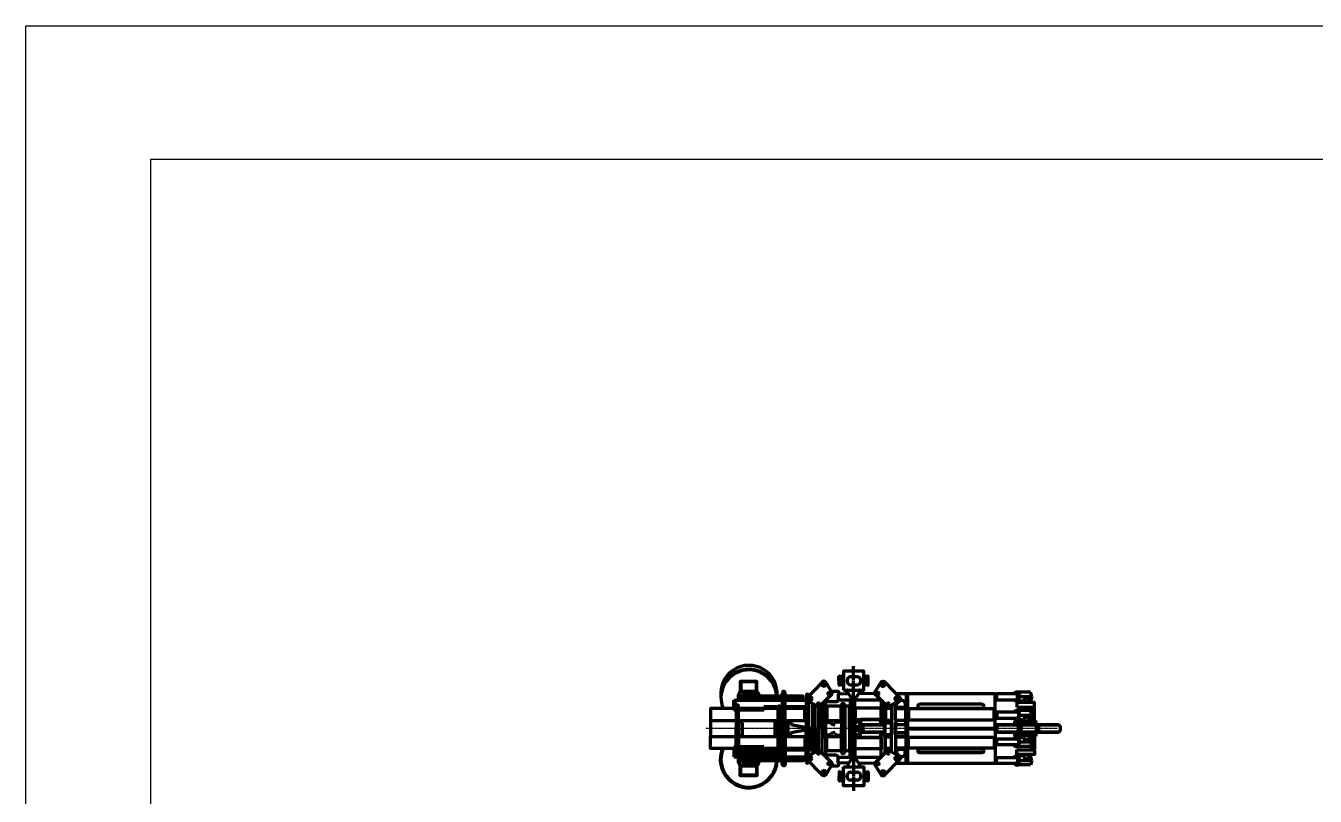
# Model space of a CAD drawing. Header units: millimetres. Extents: x -95389 to 2217635, y -840323 to 355267.
# Drawn here: x -95389 to 334070, y 98570 to 355267 of the extents above; entities that cross this region are included whole.
import ezdxf

# ---------------------------------------------------------------- set-up
doc = ezdxf.new("R2010")
doc.units = ezdxf.units.MM
doc.linetypes.add('CENTER', pattern=[50.8, 31.75, -6.35, 6.35, -6.35])
doc.layers.add('DIMENSION', color=2, linetype='Continuous')
doc.layers.add('MAIN FRAM', color=3, linetype='Continuous', lineweight=106)
doc.layers.add('REFRENCE', color=1, linetype='CENTER', lineweight=30)

# ---------------------------------------------------------------- blocks, each defined once
blk = doc.blocks.new('*U3')
at = {"layer": 'MAIN FRAM'}
blk.add_line((486, 2758), (534, 0), dxfattribs=at)
blk = doc.blocks.new('*U4')
at = {"layer": 'MAIN FRAM', "color": 0, "linetype": 'ByBlock', "lineweight": -2, "transparency": 16777216}
for p in [(140450, 111699), (140522, 111699), (140593, 111699), (140665, 111699), (140736, 111699), (140808, 111699), (140879, 111699), (140951, 111699), (141023, 111699), (141094, 111699), (141166, 111699), (141237, 111699), (141309, 111699), (141380, 111699), (141452, 111699), (141523, 111699), (141595, 111699), (141666, 111699), (141738, 111699), (141809, 111699), (141881, 111699), (141953, 111699), (142024, 111699), (142096, 111699), (142167, 111699), (142239, 111699), (142310, 111699), (142382, 111699), (142453, 111699), (142525, 111699), (142596, 111699), (142668, 111699), (142740, 111699), (142811, 111699), (142883, 111699), (142954, 111699), (143026, 111699), (143097, 111699), (143169, 111699), (143240, 111699), (143312, 111699), (143383, 111699), (143455, 111699), (143527, 111699), (143598, 111699), (143670, 111699), (143741, 111699), (143813, 111699), (143884, 111699), (143956, 111699), (144027, 111699), (144099, 111699), (144170, 111699), (144242, 111699), (144314, 111699), (144385, 111699), (144457, 111699), (144528, 111699), (144600, 111699), (144671, 111699), (144743, 111699), (144814, 111699), (144886, 111699), (144957, 111699), (145029, 111699), (145100, 111699), (145172, 111699), (145244, 111699), (145315, 111699), (145387, 111699), (145458, 111699), (145530, 111699), (145601, 111699), (145673, 111699), (145744, 111699), (145816, 111699), (145887, 111699), (145959, 111699), (146031, 111699), (146102, 111699), (146174, 111699), (146245, 111699), (146317, 111699), (146388, 111699), (146460, 111699), (146531, 111699), (146603, 111699), (146674, 111699), (146746, 111699), (146818, 111699), (146889, 111699), (146961, 111699), (147032, 111699), (147104, 111699), (147175, 111699), (147247, 111699), (147318, 111699), (147390, 111699), (147461, 111699), (147533, 111699), (147605, 111699), (147676, 111699), (147748, 111699), (147819, 111699), (147891, 111699), (147962, 111699), (148034, 111699), (148105, 111699), (148177, 111699), (148248, 111699), (148320, 111699), (148391, 111699), (148463, 111699), (148535, 111699), (148606, 111699), (148678, 111699), (148749, 111699), (148821, 111699), (148892, 111699), (148964, 111699), (149035, 111699), (149107, 111699), (149178, 111699), (149250, 111699), (149322, 111699), (149393, 111699), (149465, 111699), (149536, 111699), (149608, 111699), (149679, 111699), (149751, 111699), (149822, 111699), (149894, 111699), (149965, 111699), (150037, 111699), (150109, 111699), (150180, 111699), (150252, 111699), (150323, 111699), (150395, 111699), (150466, 111699), (150538, 111699), (150609, 111699), (150681, 111699), (150752, 111699), (150824, 111699), (150896, 111699), (150967, 111699), (151039, 111699), (151110, 111699), (151182, 111699), (151253, 111699), (151325, 111699), (151396, 111699), (151468, 111699), (151539, 111699), (151611, 111699), (151682, 111699), (151754, 111699), (151826, 111699), (151897, 111699), (151969, 111699), (152040, 111699), (152112, 111699), (152183, 111699), (152255, 111699), (152326, 111699), (152398, 111699), (152469, 111699), (152541, 111699), (152613, 111699), (152684, 111699), (152756, 111699), (152827, 111699), (152899, 111699), (152970, 111699), (153042, 111699), (153113, 111699), (153185, 111699), (153256, 111699), (153328, 111699), (153400, 111699), (153471, 111699), (153543, 111699), (153614, 111699), (153686, 111699), (153757, 111699), (153829, 111699), (153900, 111699), (153972, 111699), (154043, 111699), (154115, 111699), (154187, 111699), (154258, 111699), (154330, 111699), (154401, 111699), (154473, 111699), (154544, 111699), (154616, 111699), (154687, 111699), (154759, 111699), (154830, 111699), (154902, 111699), (154973, 111699), (155045, 111699), (155117, 111699), (155188, 111699), (155260, 111699), (155331, 111699), (155403, 111699), (155474, 111699), (155546, 111699), (155617, 111699), (155689, 111699), (155760, 111699), (155832, 111699), (155904, 111699), (155975, 111699), (156047, 111699), (156118, 111699), (156190, 111699), (156261, 111699), (156333, 111699), (156404, 111699), (156476, 111699)]:
    blk.add_blockref('*U3', p, dxfattribs=at)

msp = doc.modelspace()

# ---------------------------------------------------------------- linework, layer by layer
at = {"layer": 'DIMENSION'}
for points in [[(-95388.93, 355266.945), (2217635.081, 355266.945), (2217635.081, -840323.327), (-95388.93, -840323.327)], [(-53781.675, 310856.767), (2198722.825, 310856.767), (2198722.825, -798921.252), (-53781.675, -798921.252)]]:
    msp.add_lwpolyline(points, close=True, dxfattribs=at)
at = {"layer": 'MAIN FRAM'}
for p, q in [((180332.696, 137162.386), (180332.696, 141870.769)), ((175461.977, 135675.439), (175444.271, 138408.986)), ((175671.976, 138541.305), (176125.013, 138279.219)), ((184993.416, 138541.305), (184540.379, 138279.219)), ((185203.415, 135675.439), (185221.122, 138408.986)), ((176125.577, 135802.619), (175681.405, 135549)), ((179936.515, 130747.775), (178186.733, 133435.029)), ((180332.696, 129843.699), (180332.696, 136894.214)), ((180728.877, 130747.775), (182478.659, 133435.029)), ((184539.815, 135802.619), (184983.987, 135549)), ((235107.617, 133278.94), (235654.615, 131747.946)), ((239227.113, 133278.94), (235107.617, 133278.94)), ((239715.237, 131747.946), (239227.113, 133278.94)), ((140450.172, 128015.47), (140450.172, 130552.434)), ((140450.172, 130552.434), (156535.475, 130552.434)), ((140936.229, 127794.873), (140983.925, 130552.434)), ((157522.959, 130552.434), (164566.595, 130552.434)), ((164566.595, 130552.434), (164566.595, 128369.801)), ((167084.877, 128956.267), (167576.02, 128443.513)), ((178689.349, 132663.129), (175177.513, 132612.575)), ((175177.513, 132612.575), (175177.513, 130721.452)), ((175177.513, 130721.452), (175177.513, 130721.452)), ((175177.513, 130721.452), (175661.402, 130721.452)), ((175661.402, 130721.452), (179936.515, 130716.715)), ((179936.515, 120884.901), (179936.515, 130747.775)), ((180728.877, 120884.901), (180728.877, 130747.775)), ((180728.877, 130715.837), (189349.163, 130706.287)), ((187382.483, 132788.271), (182007.143, 132710.891)), ((198319.408, 132724.372), (194410.225, 132724.372)), ((194891.768, 129669.316), (195832.961, 130303.425)), ((197462.706, 129433.609), (197460.119, 128433.431)), ((235107.617, 130302.11), (235654.615, 131747.946)), ((235107.617, 130216.952), (235107.617, 130302.11)), ((236926.319, 130216.952), (235107.617, 130216.952)), ((235654.615, 131747.946), (239715.237, 131747.946)), ((235654.615, 131747.946), (239715.237, 131747.946)), ((239227.113, 130216.952), (238899.624, 130216.952)), ((239715.237, 131747.946), (239227.113, 130216.952)), ((140418.075, 127253.732), (140450.172, 128015.47)), ((150393.3, 127253.732), (140418.075, 127253.732)), ((156535.475, 128369.801), (150393.3, 128369.801)), ((150393.3, 128369.801), (150393.3, 127253.732)), ((164566.595, 128369.801), (157522.959, 128369.801)), ((166562.898, 128443.513), (166562.898, 128746.609)), ((197228.493, 128194.973), (195386.547, 128136.659)), ((235107.617, 127130.84), (235654.615, 125599.847)), ((239227.113, 127130.84), (235107.617, 127130.84)), ((235107.617, 124154.01), (235654.615, 125599.847)), ((235654.615, 125599.847), (239715.237, 125599.847)), ((235654.615, 125599.847), (239715.237, 125599.847)), ((239715.237, 125599.847), (239227.113, 127130.84)), ((239715.237, 125599.847), (239227.113, 124068.853)), ((239548.593, 127427.228), (239548.593, 126361.309)), ((239798.479, 125338.76), (239559.018, 124165.6)), ((240556.872, 124141.861), (240571.485, 127923.684)), ((159390.597, 123809.501), (159399.445, 122501.006)), ((159399.445, 122501.006), (166224.771, 121278.694)), ((159399.445, 119750.366), (166224.771, 120972.678)), ((166224.771, 121278.694), (166387.248, 121125.686)), ((166224.771, 120972.678), (166387.248, 121125.686)), ((170984.528, 123259.33), (172361.413, 123193.814)), ((172361.413, 123193.814), (173296.418, 122504.97)), ((173296.418, 122504.97), (174072.948, 122504.97)), ((173954.092, 123106.719), (174247.271, 123336.333)), ((174072.948, 122504.97), (173954.092, 123106.719)), ((174247.271, 123336.333), (176283.538, 123336.333)), ((179936.515, 121366.471), (179936.515, 111503.597)), ((181891.089, 123345.522), (180728.877, 123345.522)), ((180728.877, 123345.522), (180728.877, 121773.142)), ((180728.877, 121773.142), (182443.967, 121773.142)), ((180728.877, 121366.471), (180728.877, 111503.597)), ((180728.877, 121366.471), (182443.967, 121366.471)), ((180728.877, 120884.901), (182443.967, 120884.901)), ((180728.877, 118905.851), (180728.877, 120478.23)), ((180728.877, 120478.23), (182443.967, 120478.23)), ((182443.967, 122623.077), (181891.089, 123345.522)), ((182443.967, 121730.645), (182443.967, 122623.077)), ((182443.967, 120884.901), (182443.967, 121730.645)), ((182443.967, 121366.471), (182443.967, 120520.727)), ((182443.967, 120520.727), (182443.967, 119628.295)), ((235107.617, 124068.853), (235107.617, 124154.01)), ((236926.319, 124068.853), (235107.617, 124068.853)), ((239227.113, 124068.853), (238899.624, 124068.853)), ((159390.597, 118441.871), (159399.445, 119750.366)), ((170984.528, 118992.042), (172361.413, 119057.558)), ((172361.413, 119057.558), (173296.418, 119746.402)), ((173296.418, 119746.402), (174072.948, 119746.402)), ((174072.948, 119746.402), (173954.092, 119144.653)), ((173954.092, 119144.653), (174247.271, 118915.039)), ((174247.271, 118915.039), (176283.538, 118915.039)), ((181891.089, 118905.851), (180728.877, 118905.851)), ((182443.967, 119628.295), (181891.089, 118905.851)), ((235107.617, 118182.519), (235107.617, 118097.362)), ((236926.319, 118182.519), (235107.617, 118182.519)), ((235107.617, 118097.362), (235654.615, 116651.525)), ((235107.617, 115120.532), (235654.615, 116651.525)), ((235654.615, 116651.525), (239715.237, 116651.525)), ((235654.615, 116651.525), (239715.237, 116651.525)), ((239227.113, 118182.519), (238899.624, 118182.519)), ((239715.237, 116651.525), (239227.113, 118182.519)), ((239715.237, 116651.525), (239227.113, 115120.532)), ((239798.479, 116912.612), (239559.018, 118085.772)), ((240556.872, 118109.511), (240571.485, 114327.688)), ((150393.3, 114997.64), (140418.075, 114997.64)), ((140418.075, 114997.64), (140450.172, 114235.902)), ((140450.172, 114235.902), (140450.172, 111698.938)), ((140450.172, 111698.938), (156535.475, 111698.938)), ((150393.3, 113881.571), (150393.3, 114997.64)), ((156535.475, 113881.571), (150393.3, 113881.571)), ((164500.538, 113881.571), (157522.959, 113881.571)), ((157522.959, 111698.938), (164500.538, 111698.938)), ((166562.898, 113807.859), (166562.898, 113504.763)), ((167084.877, 113295.105), (167576.02, 113807.859)), ((180332.696, 112407.673), (180332.696, 105357.159)), ((194891.768, 112582.056), (195832.961, 111947.947)), ((197228.493, 114056.399), (195386.547, 114114.713)), ((197462.706, 112817.763), (197460.119, 113817.941)), ((239227.113, 115120.532), (235107.617, 115120.532)), ((236926.319, 112034.42), (235107.617, 112034.42)), ((235107.617, 112034.42), (235107.617, 111949.262)), ((235107.617, 111949.262), (235654.615, 110503.426)), ((239227.113, 112034.42), (238899.624, 112034.42)), ((239715.237, 110503.426), (239227.113, 112034.42)), ((239548.593, 114824.144), (239548.593, 115890.063)), ((175177.513, 109638.797), (175177.513, 111529.921)), ((175177.513, 111529.921), (175177.513, 111529.921)), ((175177.513, 111529.921), (175661.402, 111529.921)), ((178689.349, 109588.243), (175177.513, 109638.797)), ((175661.402, 111529.921), (179936.515, 111534.657)), ((179936.515, 111503.597), (178186.733, 108816.343)), ((180728.877, 111535.535), (189349.163, 111545.085)), ((180728.877, 111503.597), (182478.659, 108816.343)), ((187382.483, 109463.101), (182007.143, 109540.481)), ((198319.408, 109527), (194410.225, 109527)), ((235107.617, 108972.433), (235654.615, 110503.426)), ((239227.113, 108972.433), (235107.617, 108972.433)), ((235654.615, 110503.426), (239715.237, 110503.426)), ((235654.615, 110503.426), (239715.237, 110503.426)), ((239715.237, 110503.426), (239227.113, 108972.433)), ((175461.977, 106575.933), (175444.271, 103842.386)), ((175671.976, 103710.067), (176125.013, 103972.153)), ((176125.577, 106448.753), (175681.405, 106702.372)), ((180332.696, 105088.986), (180332.696, 100380.603)), ((184539.815, 106448.753), (184983.987, 106702.372)), ((184993.416, 103710.067), (184540.379, 103972.153)), ((185203.415, 106575.933), (185221.122, 103842.386))]:
    msp.add_line(p, q, dxfattribs=at)
for points in [[(176350.348, 138335.753), (176350.348, 135793.909)], [(176914.801, 135840.055), (176914.801, 138552.995)], [(181518.347, 138348.036), (179245.199, 138348.036)], [(183753.74, 135557.829), (183750.592, 135557.829), (183750.592, 138659.784), (183753.74, 138659.784)], [(183750.592, 135840.055), (183750.592, 138552.995)], [(184315.044, 138335.753), (184315.044, 135793.909)], [(176586.428, 135557.829), (176632.574, 135557.829)], [(178157.702, 137260.539), (178157.702, 136796.06)], [(179245.199, 135708.563), (181518.347, 135708.563)], [(182703.998, 136894.214), (182703.998, 137162.386)], [(184078.964, 135557.829), (184032.818, 135557.829)], [(156535.475, 131904.62), (142832.372, 131904.62)], [(142832.372, 130917.636), (156535.475, 130917.636)], [(146924.867, 132798.156), (145454.542, 132798.156)], [(145454.542, 132034.168), (146924.867, 132034.168)], [(156535.475, 133091.055), (156535.475, 120938.504)], [(157522.959, 120938.504), (157522.959, 133091.055)], [(157522.959, 130917.636), (163384.068, 130917.636), (163384.068, 131904.62), (157522.959, 131904.62)], [(164500.538, 132206.719), (164500.538, 121587.478)], [(165340.164, 131926.042), (165340.164, 132206.719)], [(165340.164, 131417.656), (165340.164, 131446.574)], [(165340.164, 130704.088), (165340.164, 130721.488)], [(165340.164, 121437.114), (165340.164, 130179.995)], [(169783.97, 120791.386), (169783.97, 129281.503)], [(169810.419, 129308.471), (169810.419, 117744.963)], [(170984.528, 117744.963), (170984.528, 130505.63)], [(176283.538, 128947.396), (176283.538, 120815.303)], [(177380.774, 120815.303), (177380.774, 128947.396)], [(189478.967, 130573.934), (189478.967, 122312.481)], [(189478.967, 119938.891), (189478.967, 119170.406), (190730.355, 119170.406), (190730.355, 129297.978)], [(192961.093, 128942.477), (192961.093, 119116.039)], [(194331.506, 130529.601), (194331.506, 130608.072)], [(194331.506, 123890.836), (194331.506, 129703.239)], [(197835.796, 132482.566), (197835.796, 119149.04), (198319.408, 119149.04), (198319.408, 132482.566)], [(198319.408, 132724.372), (198077.602, 132724.372)], [(198319.408, 132482.566), (198319.408, 121227.483), (227486.299, 121227.483), (227486.299, 132724.372), (198319.408, 132724.372)], [(223117.121, 129187.621), (202324.97, 129187.621)], [(156535.475, 127794.873), (132615.565, 127794.873), (132615.565, 123809.501), (156535.475, 123809.501)], [(141203.469, 128736.958), (141203.469, 120681.735)], [(141978.564, 120681.735), (141978.564, 128736.958)], [(157522.959, 123809.501), (164115.809, 123809.501), (164115.809, 127794.873), (157522.959, 127794.873)], [(166562.898, 128443.513), (166562.898, 120972.277)], [(167576.02, 120972.277), (167576.02, 128443.513)], [(168581.938, 128512.869), (168581.938, 120791.386)], [(179009.675, 120780.809), (179009.675, 128529.549), (177433.866, 128529.549), (177433.866, 120780.809)], [(192961.093, 127794.873), (190895.088, 127794.873), (190895.088, 123890.836), (192961.093, 123890.836)], [(194331.506, 123890.836), (197732.35, 123890.836), (197732.35, 127713.538), (194313.718, 127713.538)], [(202324.97, 127930.213), (223117.121, 127930.213)], [(234751.871, 126600.639), (228010.641, 126600.639), (228010.641, 124610.427), (234751.871, 124610.427)], [(141203.469, 113514.414), (141203.469, 121569.637)], [(141978.564, 121569.637), (141978.564, 113514.414)], [(142120.941, 119061.314), (142120.941, 123010.819)], [(143197.16, 123010.819), (143197.16, 119061.314)], [(154168.547, 118953.663), (154168.547, 123100.175)], [(154904.03, 123100.175), (154904.03, 118953.663)], [(156535.475, 109160.317), (156535.475, 121312.868)], [(157522.959, 121312.868), (157522.959, 109160.317)], [(157619.106, 118942.052), (157619.106, 123311.804)], [(158434.861, 123311.804), (158434.861, 118942.052)], [(164500.538, 110044.653), (164500.538, 120663.894)], [(165340.164, 120814.258), (165340.164, 112071.377)], [(166562.898, 113807.859), (166562.898, 121279.096)], [(167576.02, 121279.096), (167576.02, 113807.859)], [(168581.938, 113738.503), (168581.938, 121459.986)], [(169783.97, 121459.986), (169783.97, 112969.869)], [(169810.419, 112942.901), (169810.419, 124506.409)], [(170984.528, 124506.409), (170984.528, 111745.742)], [(176283.538, 113303.976), (176283.538, 121436.069)], [(177380.774, 121436.069), (177380.774, 113303.976)], [(179009.675, 121470.563), (179009.675, 113721.823), (177433.866, 113721.823), (177433.866, 121470.563)], [(189080.538, 124134.838), (182667.703, 124134.838), (182667.703, 122312.481), (189080.538, 122312.481)], [(182667.703, 122312.481), (190271.78, 122312.481)], [(190271.78, 122312.481), (182667.703, 122312.481)], [(189478.967, 122312.481), (189478.967, 123080.966), (190730.355, 123080.966), (190730.355, 112953.394)], [(192961.093, 123787.52), (190712.874, 123787.52), (190712.874, 123064.521), (192961.093, 123064.521)], [(192961.093, 113308.895), (192961.093, 123135.333)], [(194331.506, 123135.333), (194331.506, 112548.133)], [(194331.506, 119116.039), (194331.506, 123135.333)], [(197835.796, 109768.806), (197835.796, 123102.332), (198319.408, 123102.332), (198319.408, 109768.806)], [(198319.408, 109768.806), (198319.408, 121023.889), (227486.299, 121023.889), (227486.299, 109527), (198319.408, 109527)], [(227152.211, 122312.481), (234756.289, 122312.481)], [(234756.289, 122312.481), (227486.299, 122312.481)], [(240721.818, 123616.783), (234317.579, 123616.783)], [(234317.579, 122757.591), (240721.818, 122757.591)], [(235295.25, 122391.886), (240583.11, 122391.886)], [(241152.109, 122312.481), (248756.187, 122312.481)], [(241152.109, 122312.481), (248756.187, 122312.481)], [(241152.109, 122312.481), (248756.187, 122312.481)], [(241152.109, 122312.481), (248756.187, 122312.481)], [(241152.109, 122312.481), (248756.187, 122312.481)], [(241152.109, 122312.481), (248756.187, 122312.481)], [(241152.109, 122312.481), (248756.187, 122312.481)], [(241152.109, 122312.481), (248756.187, 122312.481)], [(241152.109, 122312.481), (248756.187, 122312.481)], [(248756.187, 122312.481), (241152.109, 122312.481)], [(248756.187, 122312.481), (241152.109, 122312.481)], [(248756.187, 122312.481), (241152.109, 122312.481)], [(248756.187, 122312.481), (241152.109, 122312.481)], [(248756.187, 122312.481), (241152.109, 122312.481)], [(248756.187, 122312.481), (241152.109, 122312.481)], [(248756.187, 122312.481), (241152.109, 122312.481)], [(248756.187, 122312.481), (241152.109, 122312.481)], [(248756.187, 122312.481), (241152.109, 122312.481)], [(156535.475, 114456.5), (132615.565, 114456.5), (132615.565, 118441.871), (156535.475, 118441.871)], [(157522.959, 118441.871), (164115.809, 118441.871), (164115.809, 114456.5), (157522.959, 114456.5)], [(190271.78, 119938.891), (182667.703, 119938.891)], [(189080.538, 118116.534), (182667.703, 118116.534), (182667.703, 119938.891), (189080.538, 119938.891)], [(182667.703, 119938.891), (190271.78, 119938.891)], [(189478.967, 111677.438), (189478.967, 119938.891)], [(192961.093, 118463.852), (190712.874, 118463.852), (190712.874, 119186.851), (192961.093, 119186.851)], [(192961.093, 114456.5), (190895.088, 114456.5), (190895.088, 118360.536), (192961.093, 118360.536)], [(194331.506, 118360.536), (197732.35, 118360.536), (197732.35, 114537.834), (194313.718, 114537.834)], [(227152.211, 119938.891), (234756.289, 119938.891)], [(234756.289, 119938.891), (227486.299, 119938.891)], [(234751.871, 115650.733), (228010.641, 115650.733), (228010.641, 117640.946), (234751.871, 117640.946)], [(234317.579, 119493.781), (240721.818, 119493.781)], [(240721.818, 118634.589), (234317.579, 118634.589)], [(240583.11, 119882.59), (235252.813, 119882.59)], [(248756.187, 119938.891), (241152.109, 119938.891)], [(248756.187, 119938.891), (241152.109, 119938.891)], [(248756.187, 119938.891), (241152.109, 119938.891)], [(248756.187, 119938.891), (241152.109, 119938.891)], [(248756.187, 119938.891), (241152.109, 119938.891)], [(248756.187, 119938.891), (241152.109, 119938.891)], [(248756.187, 119938.891), (241152.109, 119938.891)], [(248756.187, 119938.891), (241152.109, 119938.891)], [(248756.187, 119938.891), (241152.109, 119938.891)], [(241152.109, 119938.891), (248756.187, 119938.891)], [(241152.109, 119938.891), (248756.187, 119938.891)], [(241152.109, 119938.891), (248756.187, 119938.891)], [(241152.109, 119938.891), (248756.187, 119938.891)], [(241152.109, 119938.891), (248756.187, 119938.891)], [(241152.109, 119938.891), (248756.187, 119938.891)], [(241152.109, 119938.891), (248756.187, 119938.891)], [(241152.109, 119938.891), (248756.187, 119938.891)], [(241152.109, 119938.891), (248756.187, 119938.891)], [(194331.506, 111721.771), (194331.506, 111643.3)], [(202324.97, 114321.159), (223117.121, 114321.159)], [(223117.121, 113063.751), (202324.97, 113063.751)], [(142832.372, 111333.736), (156535.475, 111333.736)], [(156535.475, 110346.752), (142832.372, 110346.752)], [(145454.542, 110217.204), (146924.867, 110217.204)], [(146924.867, 109453.216), (145454.542, 109453.216)], [(157522.959, 111333.736), (163384.068, 111333.736), (163384.068, 110346.752), (157522.959, 110346.752)], [(165340.164, 111547.284), (165340.164, 111529.885)], [(165340.164, 110833.717), (165340.164, 110804.798)], [(165340.164, 110325.33), (165340.164, 110044.653)], [(198319.408, 109527), (198077.602, 109527)], [(176350.348, 103915.619), (176350.348, 106457.463)], [(176586.428, 106693.543), (176632.574, 106693.543)], [(176914.801, 106411.317), (176914.801, 103698.377)], [(178157.702, 104990.833), (178157.702, 105455.312)], [(179245.199, 106542.809), (181518.347, 106542.809)], [(181518.347, 103903.336), (179245.199, 103903.336)], [(182703.998, 105357.159), (182703.998, 105088.986)], [(183753.74, 106693.543), (183750.592, 106693.543), (183750.592, 103591.588), (183753.74, 103591.588)], [(183750.592, 106411.317), (183750.592, 103698.377)], [(184078.964, 106693.543), (184032.818, 106693.543)], [(184315.044, 103915.619), (184315.044, 106457.463)]]:
    msp.add_lwpolyline(points, dxfattribs=at)
for points in [[(176981.868, 133907.613), (183753.74, 133907.613), (183753.74, 140259.2), (176981.868, 140259.2)], [(142571.579, 133367.087), (148073.801, 133367.087), (148073.801, 136846.263), (142571.579, 136846.263)], [(142761.217, 133585.027), (147964.682, 133585.027), (147964.682, 136687.959), (142761.217, 136687.959)], [(170128.177, 135152.81), (169722.378, 135696.659), (169990.466, 136320.015), (170664.352, 136399.523), (171070.151, 135855.674), (170802.063, 135232.317)], [(190402.306, 135152.81), (190808.105, 135696.659), (190540.017, 136320.015), (189866.131, 136399.523), (189460.332, 135855.674), (189728.42, 135232.317)], [(166480.117, 131161.39), (166234.523, 130534.972), (165569.232, 130434.454), (165149.536, 130960.354), (165395.13, 131586.772), (166060.421, 131687.29)], [(179130.683, 124153.431), (179936.515, 124153.431), (179936.515, 130747.775), (179130.683, 130747.775)], [(194050.366, 131161.39), (194295.96, 130534.972), (194961.251, 130434.454), (195380.948, 130960.354), (195135.353, 131586.772), (194470.063, 131687.29)], [(227959.572, 130734.159), (234905.082, 130734.159), (234905.082, 132724.372), (227959.572, 132724.372)], [(234712.336, 128197.034), (240585.446, 128197.034), (240585.446, 129754.022), (234712.336, 129754.022)], [(155165.158, 128681.099), (155602.623, 128681.099), (155602.623, 114456.5), (155165.158, 114456.5)], [(171360.052, 123809.501), (176162.415, 123809.501), (176162.415, 128608.214), (171360.052, 128608.214)], [(180883.382, 124134.838), (189511.356, 124134.838), (189511.356, 127876.206), (180883.382, 127876.206)], [(198594.365, 123998.053), (227091.383, 123998.053), (227091.383, 127723.324), (198594.365, 127723.324)], [(141978.564, 123663.11), (132615.565, 123663.11), (132615.565, 118441.871), (141978.564, 118441.871)], [(194337.153, 122445.196), (197676.668, 122445.196), (197676.668, 123756.198), (194337.153, 123756.198)], [(171360.052, 118441.871), (176162.415, 118441.871), (176162.415, 113643.159), (171360.052, 113643.159)], [(179130.683, 118097.941), (179936.515, 118097.941), (179936.515, 111503.597), (179130.683, 111503.597)], [(180883.382, 118116.534), (189511.356, 118116.534), (189511.356, 114375.166), (180883.382, 114375.166)], [(194337.153, 119806.176), (197676.668, 119806.176), (197676.668, 118495.175), (194337.153, 118495.175)], [(198594.365, 118253.319), (227091.383, 118253.319), (227091.383, 114528.048), (198594.365, 114528.048)], [(166480.117, 111089.982), (166234.523, 111716.4), (165569.232, 111816.918), (165149.536, 111291.018), (165395.13, 110664.601), (166060.421, 110564.083)], [(194050.366, 111089.982), (194295.96, 111716.4), (194961.251, 111816.918), (195380.948, 111291.018), (195135.353, 110664.601), (194470.063, 110564.083)], [(234712.336, 114054.338), (240585.446, 114054.338), (240585.446, 112497.351), (234712.336, 112497.351)], [(142571.579, 108884.286), (148073.801, 108884.286), (148073.801, 105405.109), (142571.579, 105405.109)], [(142761.217, 108666.345), (147964.682, 108666.345), (147964.682, 105563.413), (142761.217, 105563.413)], [(176981.868, 108343.759), (183753.74, 108343.759), (183753.74, 101992.172), (176981.868, 101992.172)], [(227959.572, 111517.213), (234905.082, 111517.213), (234905.082, 109527), (227959.572, 109527)], [(170128.177, 107098.562), (169722.378, 106554.713), (169990.466, 105931.357), (170664.352, 105851.849), (171070.151, 106395.699), (170802.063, 107019.055)], [(190402.306, 107098.562), (190808.105, 106554.713), (190540.017, 105931.357), (189866.131, 105851.849), (189460.332, 106395.699), (189728.42, 107019.055)]]:
    msp.add_lwpolyline(points, close=True, dxfattribs=at)
for points in [[(165340.164, 130179.995), (168113.199, 128640.591, 0.3128289089), (169268.63, 128756.046), (173043.04, 132604.557, 0.4248233086), (172907.599, 133610.716), (171053.357, 136524.381, 0.6104413532), (169740.586, 136429.325), (164721.101, 131292.509, 0.5265179123), (164892.951, 130424.373), (165340.164, 130179.995)], [(172907.599, 133610.716), (174868.243, 133610.716, -0.73705685), (175177.513, 132612.575), (175177.513, 130721.452, -0.4079082486), (174483.464, 130012.265, -0.0107882068), (170984.528, 130012.265), (171563.889, 131096.366)], [(195190.32, 130179.995), (192417.284, 128640.591, -0.3128289089), (191261.853, 128756.046), (187487.443, 132604.557, -0.4248233086), (187622.885, 133610.716), (189477.127, 136524.381, -0.6104413532), (190789.897, 136429.325), (195809.382, 131292.509, -0.5265179123), (195637.532, 130424.373), (195190.32, 130179.995)], [(239548.593, 126361.309, 0.3371745874), (239715.237, 126142.285, -0.4693742276), (239798.479, 125338.76, 0.7608474077)], [(239548.593, 115890.063, -0.3371745874), (239715.237, 116109.087, 0.4693742276), (239798.479, 116912.612, -0.7608474077)], [(165340.164, 112071.377), (168113.199, 113610.781, -0.3128289089), (169268.63, 113495.326), (173043.04, 109646.816, -0.4248233086), (172907.599, 108640.656), (171053.357, 105726.991, -0.6104413532), (169740.586, 105822.047), (164721.101, 110958.863, -0.5265179123), (164892.951, 111826.999), (165340.164, 112071.377)], [(172907.599, 108640.656), (174868.243, 108640.656, 0.73705685), (175177.513, 109638.797), (175177.513, 111529.921, 0.4079082486), (174483.464, 112239.108, 0.0107882068), (170984.528, 112239.108), (171563.889, 111155.006)], [(195190.32, 112071.377), (192417.284, 113610.781, 0.3128289089), (191261.853, 113495.326), (187487.443, 109646.816, 0.4248233086), (187622.885, 108640.656), (189477.127, 105726.991, 0.6104413532), (190789.897, 105822.047), (195809.382, 110958.863, 0.5265179123), (195637.532, 111826.999), (195190.32, 112071.377)]]:
    msp.add_lwpolyline(points, format="xyb", dxfattribs=at)
for centre, radius in [((170396.265, 135776.166), 581.188), ((172060.854, 132831.015), 324.536), ((188469.629, 132831.015), 324.536), ((190134.219, 135776.166), 581.188), ((144087.139, 132350.047), 381.105), ((147601.217, 132430.854), 380.207), ((165814.826, 131060.872), 593.801), ((168640.047, 129336.508), 304.261), ((191890.436, 129336.508), 304.261), ((194715.657, 131060.872), 593.801), ((165814.826, 111190.5), 593.801), ((168640.047, 112914.864), 304.261), ((191890.436, 112914.864), 304.261), ((194715.657, 111190.5), 593.801), ((144087.139, 109901.325), 381.105), ((147601.217, 109820.518), 380.207), ((172060.854, 109420.357), 324.536), ((188469.629, 109420.357), 324.536), ((170396.265, 106475.206), 581.188), ((190134.219, 106475.206), 581.188)]:
    msp.add_circle(centre, radius, dxfattribs=at)
for centre, radius, start, end in [((145454.542, 132798.156), 9378.664, 354.53295231, 186.49140164), ((145422.908, 131356.835), 9512.62, 3.30121007, 169.06885571), ((145422.908, 131356.835), 9294.716, 3.37869198, 202.53355431), ((175595.997, 138409.969), 151.73, 59.95029278, 180.37112009), ((175899, 137888.536), 451.349, 0, 59.95029278), ((176674.38, 138335.753), 324.031, 42.10058599, 180), ((179245.199, 137260.539), 1087.497, 90, 180), ((181518.347, 137162.386), 1185.651, 0, 90), ((183991.013, 138335.753), 324.031, 0, 137.89941401), ((184766.392, 137888.536), 451.349, 120.04970722, 180), ((185069.395, 138409.969), 151.73, 359.62887991, 120.04970722), ((145422.908, 131356.835), 3582, 142.75131483, 192.97744853), ((145422.908, 131356.835), 3380.156, 143.50720966, 193.76719737), ((145422.908, 131356.835), 3380.156, 143.50720966, 193.76719737), ((145422.908, 131356.835), 3582, 347.02255147, 42.26353057), ((145422.908, 131356.835), 3380.156, 346.23280263, 38.34849735), ((145422.908, 131356.835), 3380.156, 346.23280263, 38.34849735), ((157029.217, 133013.845), 499.742, 351.11228037, 171.11228037), ((175608.667, 135676.389), 146.693, 180.37112009, 299.72612091), ((175904.501, 136189.795), 445.847, 299.72612091, 0), ((176586.428, 135793.909), 236.079, 180, 270), ((176632.574, 135840.055), 282.226, 270, 0), ((178442.952, 133601.864), 305.749, 90, 213.06981272), ((179245.199, 136796.06), 1087.497, 180, 270), ((181518.347, 136894.214), 1185.651, 270, 0), ((182222.44, 133601.864), 305.749, 326.93018728, 90), ((184032.818, 135840.055), 282.226, 180, 270), ((184078.964, 135793.909), 236.079, 270, 0), ((184760.891, 136189.795), 445.847, 180, 240.27387909), ((185056.725, 135676.389), 146.693, 240.27387909, 359.62887991), ((234905.082, 131747.946), 1544.332, 82.46409103, 140.78263555), ((141591.017, 128642.858), 398.808, 13.6477752, 166.3522248), ((142893.68, 131411.128), 497.286, 82.91819885, 262.91819885), ((145787.936, 132416.162), 507.022, 131.1135915, 228.8864085), ((146551.427, 132416.162), 534.207, 314.35127917, 45.64872083), ((164920.351, 132206.719), 419.813, 0, 180), ((166865.993, 128746.609), 303.095, 43.76676896, 180), ((176832.156, 128947.396), 548.618, 0, 180), ((195360.028, 128974.29), 838.051, 123.96933013, 271.81332679), ((196417.16, 129436.313), 1045.549, 359.85183977, 123.96933013), ((198077.602, 132482.566), 241.806, 0, 180), ((202324.97, 128558.917), 628.704, 90, 270), ((223117.121, 128558.917), 628.704, 270, 90), ((234905.082, 131747.946), 1544.332, 221.03018148, 277.53590897), ((234077.908, 131729.265), 1294.007, 309.73477598, 50.26522402), ((237912.971, 130042.657), 1001.929, 10.01810609, 169.98189391), ((197220.924, 128434.049), 239.196, 271.81332679, 359.85183977), ((234858.379, 125761.024), 1392.306, 79.68786442, 142.91210612), ((235048.413, 125766.156), 1698.335, 222.8832899, 271.9977309), ((234264.72, 125605.533), 1107.95, 296.08393003, 63.91606997), ((237912.971, 123894.558), 1001.929, 10.01810609, 169.98189391), ((240439.625, 126893.362), 1038.725, 82.70693653, 149.07183599), ((142659.051, 123010.819), 538.11, 0, 180), ((154536.289, 123100.175), 367.741, 0, 180), ((158026.984, 123311.804), 407.878, 0, 180), ((182411.266, 121125.686), 1214.184, 282.19271929, 77.80728071), ((182411.266, 121125.686), 1214.184, 282.19271929, 77.80728071), ((187943.79, 123223.659), 1456.86, 321.28552985, 38.71447015), ((189086.241, 121125.686), 1677.494, 314.96966133, 45.03033867), ((189086.241, 121125.686), 1677.494, 314.96966133, 45.03033867), ((189086.241, 121125.686), 1677.494, 314.96966133, 45.03033867), ((189086.241, 121125.686), 1677.494, 314.96966133, 45.03033867), ((189086.241, 121125.686), 1677.494, 314.96966134, 45.03033866), ((189086.241, 121125.686), 1677.494, 314.96966134, 45.03033866), ((189086.241, 121125.686), 1677.494, 314.96966134, 45.03033866), ((189086.241, 121125.686), 1677.494, 314.96966134, 45.03033866), ((226895.775, 121125.686), 1214.184, 299.10125306, 77.80728071), ((226895.775, 121125.686), 1214.184, 282.19271929, 60.89874694), ((234317.579, 123187.187), 429.596, 90, 270), ((234688.478, 121463.877), 1108.771, 56.82164415, 130.06136514), ((233570.75, 121125.686), 1677.494, 314.96966133, 45.03033867), ((233570.75, 121125.686), 1677.494, 314.96966133, 45.03033867), ((233570.75, 121125.686), 1677.494, 314.96966133, 45.03033867), ((233570.75, 121125.686), 1677.494, 314.96966133, 45.03033867), ((233570.75, 121125.686), 1677.494, 314.96966134, 45.03033866), ((233570.75, 121125.686), 1677.494, 314.96966134, 45.03033866), ((233570.75, 121125.686), 1677.494, 314.96966134, 45.03033866), ((233570.75, 121125.686), 1677.494, 314.96966134, 45.03033866), ((234978.795, 121142.231), 1289.101, 282.27271782, 75.7894928), ((240060.744, 124271.39), 512.758, 191.90645053, 14.63209128), ((239927.53, 121137.238), 1415.602, 297.58801451, 62.41198549), ((240721.818, 123187.187), 429.596, 270, 90), ((240895.673, 121125.686), 1214.184, 282.19271929, 77.80728071), ((240895.673, 121125.686), 1214.184, 282.19271929, 77.80728071), ((240895.673, 121125.686), 1214.184, 282.19271929, 77.80728071), ((240895.673, 121125.686), 1214.184, 282.19271929, 77.80728071), ((240895.673, 121125.686), 1214.184, 282.19271929, 77.80728071), ((240895.673, 121125.686), 1214.184, 282.19271929, 77.80728071), ((240895.673, 121125.686), 1214.184, 282.19271929, 77.80728071), ((240895.673, 121125.686), 1214.184, 282.19271929, 77.80728071), ((240895.673, 121125.686), 1214.184, 282.19271929, 77.80728071), ((240895.673, 121125.686), 1214.184, 282.19271929, 77.80728071), ((240895.673, 121125.686), 1214.184, 282.19271929, 77.80728071), ((240895.673, 121125.686), 1214.184, 282.19271929, 77.80728071), ((240895.673, 121125.686), 1214.184, 282.19271929, 77.80728071), ((240895.673, 121125.686), 1214.184, 282.19271929, 77.80728071), ((240895.673, 121125.686), 1214.184, 282.19271929, 77.80728071), ((240895.673, 121125.686), 1214.184, 282.19271929, 77.80728071), ((240895.673, 121125.686), 1214.184, 282.19271929, 77.80728071), ((240895.673, 121125.686), 1214.184, 282.19271929, 77.80728071), ((247570.648, 121125.686), 1677.494, 314.96966133, 45.03033867), ((247570.648, 121125.686), 1677.494, 314.96966133, 45.03033867), ((247570.648, 121125.686), 1677.494, 314.96966133, 45.03033867), ((247570.648, 121125.686), 1677.494, 314.96966133, 45.03033867), ((247570.648, 121125.686), 1677.494, 314.96966133, 45.03033867), ((247570.648, 121125.686), 1677.494, 314.96966133, 45.03033867), ((247570.648, 121125.686), 1677.494, 314.96966133, 45.03033867), ((247570.648, 121125.686), 1677.494, 314.96966133, 45.03033867), ((247570.648, 121125.686), 1677.494, 314.96966133, 45.03033867), ((247570.648, 121125.686), 1677.494, 314.96966133, 45.03033867), ((247570.648, 121125.686), 1677.494, 314.96966133, 45.03033867), ((247570.648, 121125.686), 1677.494, 314.96966133, 45.03033867), ((247570.648, 121125.686), 1677.494, 314.96966133, 45.03033867), ((247570.648, 121125.686), 1677.494, 314.96966133, 45.03033867), ((247570.648, 121125.686), 1677.494, 314.96966133, 45.03033867), ((247570.648, 121125.686), 1677.494, 314.96966133, 45.03033867), ((247570.648, 121125.686), 1677.494, 314.96966133, 45.03033867), ((247570.648, 121125.686), 1677.494, 314.96966133, 45.03033867), ((247570.648, 121125.686), 1677.494, 314.96966133, 45.03033867), ((247570.648, 121125.686), 1677.494, 314.96966133, 45.03033867), ((247570.648, 121125.686), 1677.494, 314.96966133, 45.03033867), ((247570.648, 121125.686), 1677.494, 314.96966133, 45.03033867), ((247570.648, 121125.686), 1677.494, 314.96966133, 45.03033867), ((247570.648, 121125.686), 1677.494, 314.96966133, 45.03033867), ((247570.648, 121125.686), 1677.494, 314.96966133, 45.03033867), ((247570.648, 121125.686), 1677.494, 314.96966133, 45.03033867), ((247570.648, 121125.686), 1677.494, 314.96966133, 45.03033867), ((247570.648, 121125.686), 1677.494, 314.96966133, 45.03033867), ((247570.648, 121125.686), 1677.494, 314.96966133, 45.03033867), ((247570.648, 121125.686), 1677.494, 314.96966133, 45.03033867), ((247570.648, 121125.686), 1677.494, 314.96966133, 45.03033867), ((247570.648, 121125.686), 1677.494, 314.96966133, 45.03033867), ((247570.648, 121125.686), 1677.494, 314.96966133, 45.03033867), ((247570.648, 121125.686), 1677.494, 314.96966133, 45.03033867), ((247570.648, 121125.686), 1677.494, 314.96966133, 45.03033867), ((247570.648, 121125.686), 1677.494, 314.96966133, 45.03033867), ((247570.648, 121125.686), 1677.494, 314.96966134, 45.03033866), ((247570.648, 121125.686), 1677.494, 314.96966134, 45.03033866), ((247570.648, 121125.686), 1677.494, 314.96966134, 45.03033866), ((247570.648, 121125.686), 1677.494, 314.96966134, 45.03033866), ((247570.648, 121125.686), 1677.494, 314.96966134, 45.03033866), ((247570.648, 121125.686), 1677.494, 314.96966134, 45.03033866), ((247570.648, 121125.686), 1677.494, 314.96966134, 45.03033866), ((247570.648, 121125.686), 1677.494, 314.96966134, 45.03033866), ((247570.648, 121125.686), 1677.494, 314.96966134, 45.03033866), ((247570.648, 121125.686), 1677.494, 314.96966134, 45.03033866), ((247570.648, 121125.686), 1677.494, 314.96966134, 45.03033866), ((247570.648, 121125.686), 1677.494, 314.96966134, 45.03033866), ((247570.648, 121125.686), 1677.494, 314.96966134, 45.03033866), ((247570.648, 121125.686), 1677.494, 314.96966134, 45.03033866), ((247570.648, 121125.686), 1677.494, 314.96966134, 45.03033866), ((247570.648, 121125.686), 1677.494, 314.96966134, 45.03033866), ((247570.648, 121125.686), 1677.494, 314.96966134, 45.03033866), ((247570.648, 121125.686), 1677.494, 314.96966134, 45.03033866), ((247570.648, 121125.686), 1677.494, 314.96966134, 45.03033866), ((247570.648, 121125.686), 1677.494, 314.96966134, 45.03033866), ((247570.648, 121125.686), 1677.494, 314.96966134, 45.03033866), ((247570.648, 121125.686), 1677.494, 314.96966134, 45.03033866), ((247570.648, 121125.686), 1677.494, 314.96966134, 45.03033866), ((247570.648, 121125.686), 1677.494, 314.96966134, 45.03033866), ((247570.648, 121125.686), 1677.494, 314.96966134, 45.03033866), ((247570.648, 121125.686), 1677.494, 314.96966134, 45.03033866), ((247570.648, 121125.686), 1677.494, 314.96966134, 45.03033866), ((247570.648, 121125.686), 1677.494, 314.96966134, 45.03033866), ((247570.648, 121125.686), 1677.494, 314.96966134, 45.03033866), ((247570.648, 121125.686), 1677.494, 314.96966134, 45.03033866), ((247570.648, 121125.686), 1677.494, 314.96966134, 45.03033866), ((247570.648, 121125.686), 1677.494, 314.96966134, 45.03033866), ((247570.648, 121125.686), 1677.494, 314.96966134, 45.03033866), ((247570.648, 121125.686), 1677.494, 314.96966134, 45.03033866), ((247570.648, 121125.686), 1677.494, 314.96966134, 45.03033866), ((247570.648, 121125.686), 1677.494, 314.96966134, 45.03033866), ((142659.051, 119061.314), 538.11, 180, 0), ((154536.289, 118953.663), 367.741, 180, 0), ((158026.984, 118942.052), 407.878, 180, 0), ((187943.79, 119027.713), 1456.86, 321.28552985, 38.71447015), ((234762.439, 116600.69), 1619.053, 77.69018703, 140.02085549), ((234317.579, 119064.185), 429.596, 90, 270), ((234605.879, 120590.009), 958.627, 222.78268709, 312.44285826), ((234264.72, 116645.839), 1107.95, 296.08393003, 63.91606997), ((237912.971, 118356.814), 1001.929, 190.01810609, 349.98189391), ((240060.744, 117979.982), 512.758, 345.36790872, 168.09354947), ((240721.818, 119064.185), 429.596, 270, 90), ((145422.908, 110894.538), 9512.62, 158.00992598, 356.69878993), ((145422.908, 110894.538), 9294.716, 157.46644569, 356.62130802), ((141591.017, 113608.514), 398.808, 193.6477752, 346.3522248), ((145422.908, 110894.538), 3582, 167.02255147, 217.24868517), ((145422.908, 110894.538), 3380.156, 166.23280263, 216.49279034), ((145422.908, 110894.538), 3380.156, 166.23280263, 216.49279034), ((145422.908, 110894.538), 3380.156, 321.65150265, 13.76719737), ((145422.908, 110894.538), 3380.156, 321.65150265, 13.76719737), ((145422.908, 110894.538), 3582, 317.73646943, 12.97744853), ((145422.908, 110894.538), 9294.716, 2.70837729, 4.96481067), ((145422.908, 110894.538), 9512.62, 2.64629225, 4.85080683), ((166865.993, 113504.763), 303.095, 180, 316.23323104), ((176832.156, 113303.976), 548.618, 180, 0), ((195360.028, 113277.083), 838.051, 88.18667321, 236.03066987), ((196417.16, 112815.059), 1045.549, 236.03066987, 0.14816023), ((197220.924, 113817.323), 239.196, 0.14816023, 88.18667321), ((202324.97, 113692.455), 628.704, 90, 270), ((223117.121, 113692.455), 628.704, 270, 90), ((234813.215, 116800.907), 1705.97, 222.39248657, 279.93738283), ((234908.582, 110491.809), 1555.398, 82.64803241, 138.75691652), ((237912.971, 112208.715), 1001.929, 190.01810609, 349.98189391), ((240439.625, 115358.01), 1038.725, 210.92816401, 277.29306347), ((142893.68, 110840.244), 497.286, 97.08180115, 277.08180115), ((145787.936, 109835.21), 507.022, 131.1135915, 228.8864085), ((146551.427, 109835.21), 534.207, 314.35127917, 45.64872083), ((157029.217, 109237.527), 499.742, 188.88771963, 8.88771963), ((164920.351, 110044.653), 419.813, 180, 0), ((178442.952, 108649.508), 305.749, 146.93018728, 270), ((182222.44, 108649.508), 305.749, 270, 33.06981272), ((198077.602, 109768.806), 241.806, 180, 0), ((234897.083, 110494.214), 1536.276, 219.01938274, 277.87672124), ((234077.908, 110522.107), 1294.007, 309.73477598, 50.26522402), ((175595.997, 103841.403), 151.73, 179.62887991, 300.04970722), ((175608.667, 106574.983), 146.693, 60.27387909, 179.62887991), ((175899, 104362.836), 451.349, 300.04970722, 0), ((175904.501, 106061.577), 445.847, 0, 60.27387909), ((176586.428, 106457.463), 236.079, 90, 180), ((176674.38, 103915.619), 324.031, 180, 317.89941401), ((176632.574, 106411.317), 282.226, 0, 90), ((179245.199, 105455.312), 1087.497, 90, 180), ((179245.199, 104990.833), 1087.497, 180, 270), ((181518.347, 105357.159), 1185.651, 0, 90), ((181518.347, 105088.986), 1185.651, 270, 0), ((184032.818, 106411.317), 282.226, 90, 180), ((183991.013, 103915.619), 324.031, 222.10058599, 0), ((184078.964, 106457.463), 236.079, 0, 90), ((184760.891, 106061.577), 445.847, 119.72612091, 180), ((184766.392, 104362.836), 451.349, 180, 239.95029278), ((185056.725, 106574.983), 146.693, 0.37112009, 119.72612091), ((185069.395, 103841.403), 151.73, 239.95029278, 0.37112009)]:
    msp.add_arc(centre, radius, start, end, dxfattribs=at)
at = {"layer": 'REFRENCE'}
msp.add_line((248277.782, 121125.686), (131230.36, 121125.686), dxfattribs=at)

# ---------------------------------------------------------------- block references
at = {"layer": 'MAIN FRAM'}
msp.add_blockref('*U4', (0, 0), dxfattribs=at)

doc.saveas('drawing.dxf')
